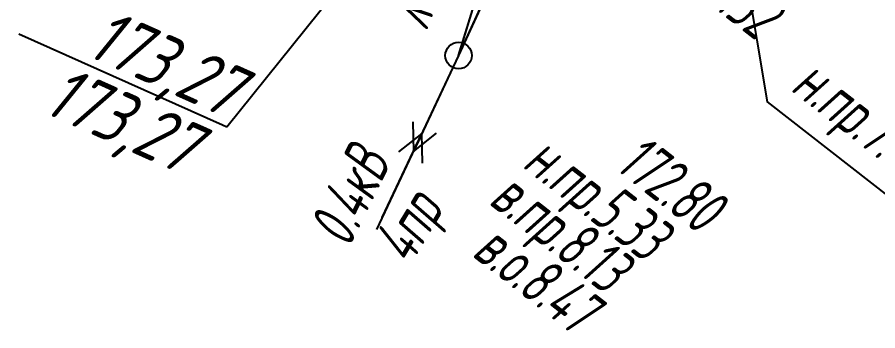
# Model space of a CAD drawing. Header units: millimetres. Extents: x -1799 to 6962, y -1020 to 4121.
# Drawn here: x 6152.3 to 6217.2, y 180.7 to 204.4 of the extents above; entities that cross this region are included whole.
import ezdxf
from ezdxf import colors
from ezdxf.entities.mleader import LeaderData, LeaderLine
from ezdxf.math import Vec2, Vec3

# ---------------------------------------------------------------- set-up
doc = ezdxf.new("R2010")
doc.units = ezdxf.units.MM
doc.linetypes.add('CONTI', pattern=[0])
for name, color, linetype in [('NAD_MDEFAULT', 7, 'CONTI'), ('PI_OTDEFAULT', 172, 'CONTI'), ('PI_TTDEFAULT', 5, 'CONTI'), ('SIT_LDEFAULT', 7, 'CONTI'), ('USLZNDEFAULT', 7, 'CONTI')]:
    doc.layers.add(name, color=color, linetype=linetype)
doc.layers.add('Отметки', color=5, linetype='Continuous', lineweight=30)
doc.styles.add('eskd', font='spds.shx', dxfattribs={"width": 1.2, "oblique": 15})
doc.styles.add('ГОСТ', font='', dxfattribs={"oblique": 15, "height": 4})
doc.styles.get('ГОСТ').set_extended_font_data('GOST type A')

# ---------------------------------------------------------------- blocks, each defined once
blk = doc.blocks.new('BL_20')
at = {"color": 0}
blk.add_circle((0, 0), 1, dxfattribs=at)
blk = doc.blocks.new('_None')

msp = doc.modelspace()

# ---------------------------------------------------------------- linework, layer by layer
at = {"linetype": 'Continuous'}
msp.add_lwpolyline([(6202.517119961392, 235.6601525344076), (6208.833090584327, 197.9680823026347), (6222.849721684188, 187.0170898925635)], dxfattribs=at)
at = {"layer": 'PI_TTDEFAULT', "color": 5}
msp.add_point((6185.5617003764, 201.4592147352296, 172.796), dxfattribs=at)
at = {"layer": 'SIT_LDEFAULT', "color": 7}
for p, q in [((6185.5617003764, 201.4592147352296), (6198.881700376407, 244.7592177357647)), ((6196.011700376412, 224.2492157355073), (6185.5617003764, 201.4592147352296)), ((6185.851700376437, 202.4192137349519), (6187.911700376435, 209.1092157349112)), ((6185.981700376442, 202.3692177351686), (6188.891700376416, 208.7292107356834)), ((6185.5617003764, 201.4592147352296), (6179.371700376398, 188.3392117353278)), ((6185.131700376407, 200.5592127353075), (6182.151700376426, 194.219216735487)), ((6182.101700376437, 196.4592147352296), (6182.151700376426, 194.219216735487)), ((6179.801700376449, 189.2392127350095), (6182.78170037643, 195.5792167348909)), ((6182.78170037643, 195.5792167348909), (6181.03170037643, 194.1892177354666)), ((6182.151700376426, 194.219216735487), (6183.901700376426, 195.6092157349112)), ((6182.831700376419, 193.3392117353278), (6182.78170037643, 195.5792167348909))]:
    msp.add_line(p, q, dxfattribs=at)

# ---------------------------------------------------------------- block references
at = {"layer": 'USLZNDEFAULT', "color": 7, "rotation": 322.0000000000001}
msp.add_blockref('BL_20', (6185.5617003764, 201.4592147352296), dxfattribs=at)

# ---------------------------------------------------------------- texts
at = {"layer": 'NAD_MDEFAULT', "color": 7, "style": 'eskd', "oblique": 10, "width": 0.8}
for s, rotation, p in [('в улицу', 248.594749, (6185.14286537644, 215.0314857358235)), ('в.о.6.52', 322.0000000000001, (6200.267308376389, 208.5875137349713)), ('н.пр.7.86', 322.0000000000001, (6210.511867376403, 198.8758837351697)), ('0.4кВ', 64, (6177.296149376381, 186.8536057355004)), ('н.пр.5.33', 322.0000000000001, (6190.28078937642, 193.0967667348805)), ('в.пр.8.13', 322.0000000000001, (6187.736591376432, 190.336661735003)), ('4пр', 59, (6181.912904376406, 185.5515007352578)), ('в.о.8.47', 322.0000000000001, (6186.469360376426, 186.4052107356611))]:
    msp.add_text(s, height=3.5, rotation=rotation, dxfattribs=at).set_placement(p)
at = {"layer": 'PI_OTDEFAULT', "color": 172, "style": 'eskd', "oblique": 10, "width": 0.8}
msp.add_text('172.80', height=3.5, rotation=322.0000000000001, dxfattribs=at).set_placement((6197.274563376452, 192.9479997357475))
at = {"layer": 'Отметки', "color": 0, "style": 'ГОСТ', "oblique": 15}
msp.add_text('173,27', height=4, rotation=335.878311, dxfattribs=at).set_placement((6154.059654707331, 197.2334464093792, 126.574))

# ---------------------------------------------------------------- leaders
at = {"layer": 'Отметки', "ltscale": 0.2}
ml = msp.add_multileader_mtext('Standard', dxfattribs=at)
ml.set_content('173,27', color=256, style='ГОСТ')
ml.set_leader_properties()
ml.set_arrow_properties(name='NONE')
ml.build(insert=Vec2(0, 0))
ml.multileader.update_dxf_attribs({"text_left_attachment_type": 6, "text_right_attachment_type": 6, "dogleg_length": 0.36, "arrow_head_size": 2})
ctx = ml.context
ctx.base_point, ctx.arrow_head_size, ctx.landing_gap_size, ctx.plane_origin, ctx.plane_x_axis, ctx.plane_y_axis = Vec3(6150.178795502035, 204.0635253092652), 2, 0, Vec3(6109.976171073338, 179.9315832307684), Vec3(0.9126795405998084, -0.4086759794391183), Vec3(0.4086759794391183, 0.9126795405998084)
ctx.left_attachment, ctx.right_attachment, ctx.text_align_type = 6, 6, 2
notes = []
notes.append((ctx, [(1, (1, 1, 0), (6168.078057478249, 196.0486656636122), (-0.9126795405998085, 0.4086759794391182), 0.3600000000000003, [(0, [(6190.549555813437, 224.0551322274032)], 0, [])])]))
ctx.mtext.insert, ctx.mtext.text_direction, ctx.mtext.rotation, ctx.mtext.alignment, ctx.mtext.line_spacing_style, ctx.mtext.flow_direction = Vec3(6169.629577621099, 200.3945063309866), Vec3(0.9126795405998086, -0.4086759794391184), 5.862182412987488, 3, 2, 5
for ctx, leaders in notes:
    for number, flags, end, landing, length, lines in leaders:
        leader = LeaderData()
        leader.index, (leader.has_last_leader_line, leader.has_dogleg_vector, leader.attachment_direction) = number, flags
        leader.last_leader_point, leader.dogleg_vector, leader.dogleg_length = Vec3(end), Vec3(landing), length
        for number, points, colour, breaks in lines:
            line = LeaderLine()
            line.index, line.vertices, line.color, line.breaks = number, Vec3.list(points), colors.encode_raw_color(colour), breaks
            leader.lines.append(line)
        ctx.leaders.append(leader)

doc.saveas('drawing.dxf')
